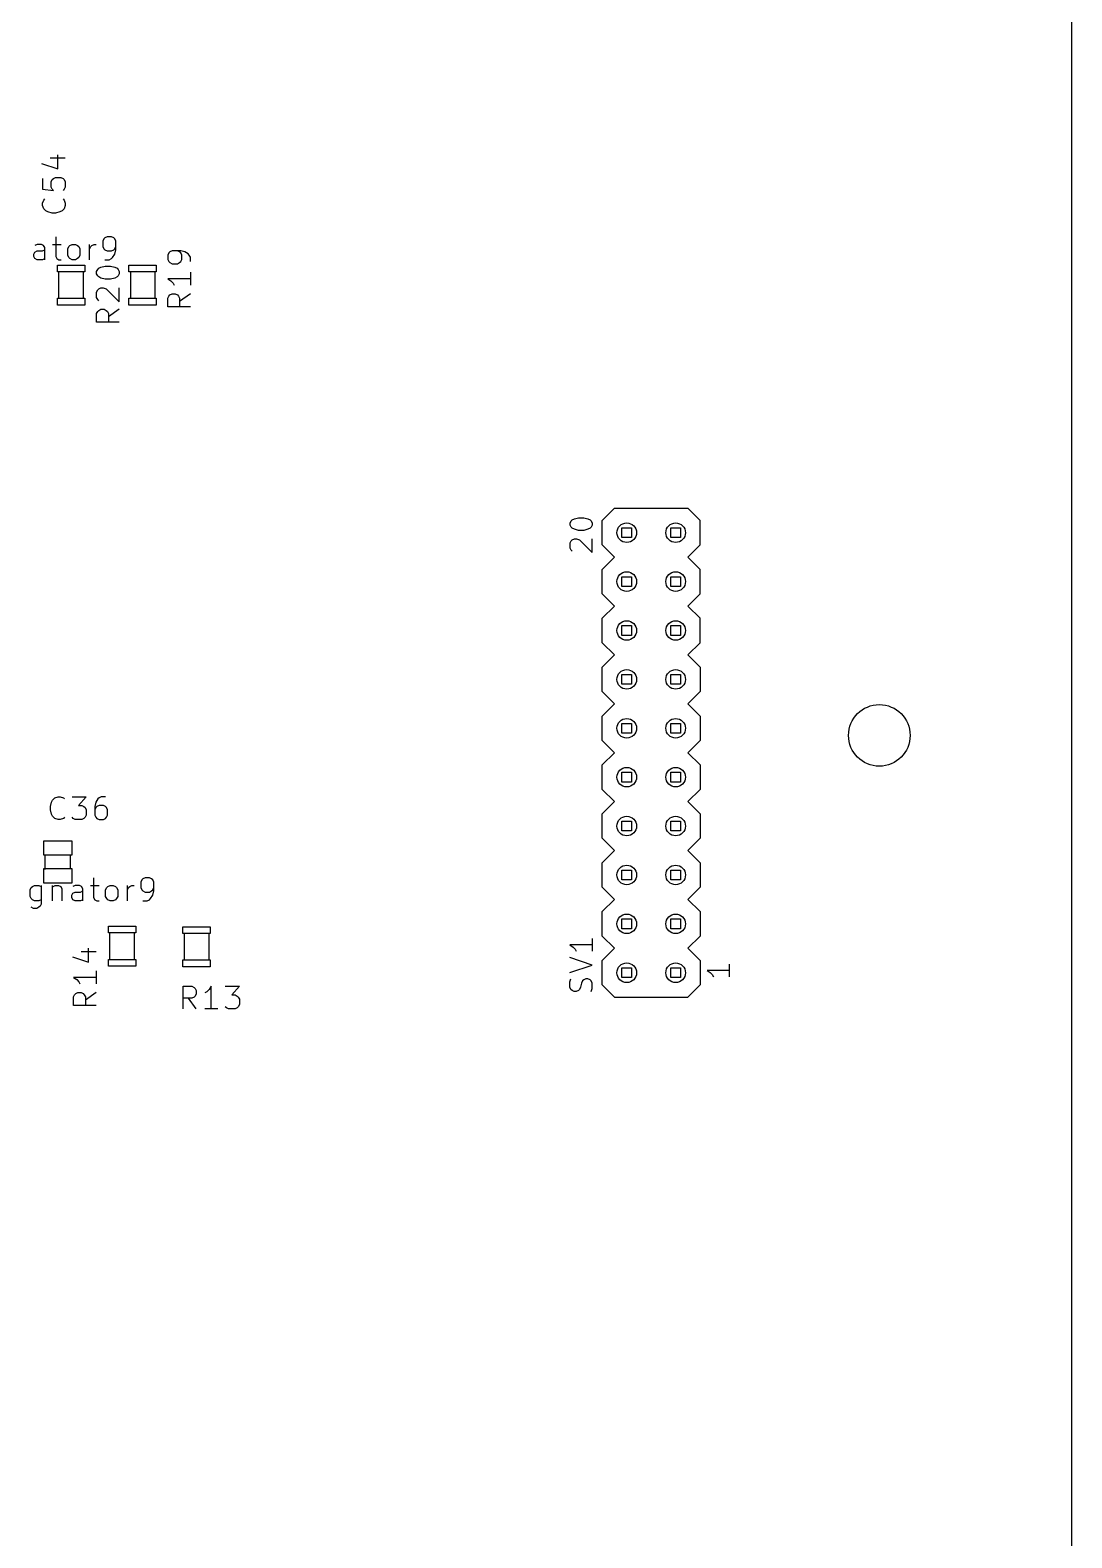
# Model space of a CAD drawing. Header units: millimetres. Extents: x 0 to 280, y -704 to 300.
# Drawn here: x 225.9 to 280, y 78.3 to 156.6 of the extents above; entities that cross this region are included whole.
import ezdxf

# ---------------------------------------------------------------- set-up
doc = ezdxf.new("R2010")
doc.units = ezdxf.units.MM
for name, color, linetype, true_color in [('Edge.Cuts', 254, 'CONTINUOUS', 0xd0d2cd), ('F.Fab', 9, 'CONTINUOUS', 0xafafaf), ('F.Silkscreen', 41, 'CONTINUOUS', 0xf2eda1)]:
    doc.layers.add(name, color=color, linetype=linetype, true_color=true_color)

msp = doc.modelspace()

# ---------------------------------------------------------------- linework, layer by layer
at = {"layer": 'Edge.Cuts', "linetype": 'CONTINUOUS'}
msp.add_line((280, 0), (280, 300), dxfattribs=at)
at = {"layer": 'Edge.Cuts'}
for centre, radius in [((256.88, 130.53), 0.508), ((259.42, 130.53), 0.508), ((256.88, 127.99), 0.508), ((259.42, 127.99), 0.508), ((256.88, 125.45), 0.508), ((259.42, 125.45), 0.508), ((256.88, 122.91), 0.508), ((259.42, 122.91), 0.508), ((270, 120), 1.599999), ((256.88, 120.37), 0.508), ((259.42, 120.37), 0.508), ((256.88, 117.83), 0.508), ((259.42, 117.83), 0.508), ((256.88, 115.29), 0.508), ((259.42, 115.29), 0.508), ((256.88, 112.75), 0.508), ((259.42, 112.75), 0.508), ((256.88, 110.21), 0.508), ((259.42, 110.21), 0.508), ((256.88, 107.67), 0.508), ((259.42, 107.67), 0.508)]:
    msp.add_circle(centre, radius, dxfattribs=at)
at = {"layer": 'F.Fab', "linetype": 'CONTINUOUS'}
for p, q in [((227.3088, 144.0758), (227.3088, 144.4314)), ((227.3088, 144.4314), (228.7312, 144.4314)), ((228.7312, 144.4314), (228.7312, 144.0758)), ((231.0188, 144.0758), (231.0188, 144.4314)), ((231.0188, 144.4314), (232.4412, 144.4314)), ((232.4412, 144.4314), (232.4412, 144.0758)), ((228.7312, 144.0758), (227.3088, 144.0758)), ((227.385, 142.6788), (227.385, 144.1012)), ((228.655, 142.6788), (228.655, 144.1012)), ((232.4412, 144.0758), (231.0188, 144.0758)), ((231.095, 144.1012), (231.095, 142.6788)), ((232.365, 144.1012), (232.365, 142.6788)), ((227.3088, 142.3486), (227.3088, 142.7042)), ((227.3088, 142.7042), (228.7312, 142.7042)), ((228.7312, 142.7042), (228.7312, 142.3486)), ((231.0188, 142.3486), (231.0188, 142.7042)), ((231.0188, 142.7042), (232.4412, 142.7042)), ((232.4412, 142.7042), (232.4412, 142.3486)), ((228.7312, 142.3486), (227.3088, 142.3486)), ((232.4412, 142.3486), (231.0188, 142.3486)), ((256.626, 130.276), (256.626, 130.784)), ((256.626, 130.784), (257.134, 130.784)), ((257.134, 130.276), (256.626, 130.276)), ((257.134, 130.784), (257.134, 130.276)), ((259.166, 130.276), (259.166, 130.784)), ((259.166, 130.784), (259.674, 130.784)), ((259.674, 130.276), (259.166, 130.276)), ((259.674, 130.784), (259.674, 130.276)), ((256.626, 127.736), (256.626, 128.244)), ((256.626, 128.244), (257.134, 128.244)), ((257.134, 127.736), (256.626, 127.736)), ((257.134, 128.244), (257.134, 127.736)), ((259.166, 127.736), (259.166, 128.244)), ((259.166, 128.244), (259.674, 128.244)), ((259.674, 127.736), (259.166, 127.736)), ((259.674, 128.244), (259.674, 127.736)), ((256.626, 125.196), (256.626, 125.704)), ((256.626, 125.704), (257.134, 125.704)), ((257.134, 125.704), (257.134, 125.196)), ((259.166, 125.196), (259.166, 125.704)), ((259.166, 125.704), (259.674, 125.704)), ((259.674, 125.704), (259.674, 125.196)), ((257.134, 125.196), (256.626, 125.196)), ((259.674, 125.196), (259.166, 125.196)), ((256.626, 122.656), (256.626, 123.164)), ((256.626, 123.164), (257.134, 123.164)), ((257.134, 123.164), (257.134, 122.656)), ((259.166, 122.656), (259.166, 123.164)), ((259.166, 123.164), (259.674, 123.164)), ((259.674, 123.164), (259.674, 122.656)), ((257.134, 122.656), (256.626, 122.656)), ((259.674, 122.656), (259.166, 122.656)), ((256.626, 120.116), (256.626, 120.624)), ((256.626, 120.624), (257.134, 120.624)), ((257.134, 120.624), (257.134, 120.116)), ((259.166, 120.116), (259.166, 120.624)), ((259.166, 120.624), (259.674, 120.624)), ((259.674, 120.624), (259.674, 120.116)), ((257.134, 120.116), (256.626, 120.116)), ((259.674, 120.116), (259.166, 120.116)), ((256.626, 117.576), (256.626, 118.084)), ((256.626, 118.084), (257.134, 118.084)), ((257.134, 117.576), (256.626, 117.576)), ((257.134, 118.084), (257.134, 117.576)), ((259.166, 117.576), (259.166, 118.084)), ((259.166, 118.084), (259.674, 118.084)), ((259.674, 117.576), (259.166, 117.576)), ((259.674, 118.084), (259.674, 117.576)), ((256.626, 115.036), (256.626, 115.544)), ((256.626, 115.544), (257.134, 115.544)), ((257.134, 115.544), (257.134, 115.036)), ((259.166, 115.036), (259.166, 115.544)), ((259.166, 115.544), (259.674, 115.544)), ((259.674, 115.544), (259.674, 115.036)), ((226.6038, 113.7756), (226.6038, 114.5257)), ((226.6038, 114.5257), (228.0539, 114.5257)), ((228.0539, 114.5257), (228.0539, 113.7756)), ((257.134, 115.036), (256.626, 115.036)), ((259.674, 115.036), (259.166, 115.036)), ((228.0539, 113.7756), (226.6038, 113.7756)), ((226.67, 113.039), (226.67, 113.801)), ((227.99, 113.064), (227.99, 113.801)), ((226.6038, 112.3278), (226.6038, 113.0779)), ((226.6038, 113.0779), (228.0539, 113.0779)), ((228.0539, 113.0779), (228.0539, 112.3278)), ((256.626, 112.496), (256.626, 113.004)), ((256.626, 113.004), (257.134, 113.004)), ((257.134, 113.004), (257.134, 112.496)), ((259.166, 112.496), (259.166, 113.004)), ((259.166, 113.004), (259.674, 113.004)), ((259.674, 113.004), (259.674, 112.496)), ((228.0539, 112.3278), (226.6038, 112.3278)), ((257.134, 112.496), (256.626, 112.496)), ((259.674, 112.496), (259.166, 112.496)), ((256.626, 109.956), (256.626, 110.464)), ((256.626, 110.464), (257.134, 110.464)), ((257.134, 110.464), (257.134, 109.956)), ((259.166, 109.956), (259.166, 110.464)), ((259.166, 110.464), (259.674, 110.464)), ((259.674, 110.464), (259.674, 109.956)), ((229.9588, 109.7358), (229.9588, 110.0914)), ((229.9588, 110.0914), (231.3812, 110.0914)), ((231.3812, 109.7358), (229.9588, 109.7358)), ((230.035, 108.3388), (230.035, 109.7612)), ((231.305, 108.3388), (231.305, 109.7612)), ((231.3812, 110.0914), (231.3812, 109.7358)), ((233.8188, 109.7058), (233.8188, 110.0614)), ((233.8188, 110.0614), (235.2412, 110.0614)), ((235.2412, 109.7058), (233.8188, 109.7058)), ((233.895, 109.7312), (233.895, 108.3088)), ((235.165, 109.7312), (235.165, 108.3088)), ((235.2412, 110.0614), (235.2412, 109.7058)), ((257.134, 109.956), (256.626, 109.956)), ((259.674, 109.956), (259.166, 109.956)), ((229.9588, 108.0086), (229.9588, 108.3642)), ((229.9588, 108.3642), (231.3812, 108.3642)), ((231.3812, 108.3642), (231.3812, 108.0086)), ((233.8188, 107.9786), (233.8188, 108.3342)), ((233.8188, 108.3342), (235.2412, 108.3342)), ((235.2412, 108.3342), (235.2412, 107.9786)), ((231.3812, 108.0086), (229.9588, 108.0086)), ((235.2412, 107.9786), (233.8188, 107.9786)), ((256.626, 107.416), (256.626, 107.924)), ((256.626, 107.924), (257.134, 107.924)), ((257.134, 107.416), (256.626, 107.416)), ((257.134, 107.924), (257.134, 107.416)), ((259.166, 107.416), (259.166, 107.924)), ((259.166, 107.924), (259.674, 107.924)), ((259.674, 107.416), (259.166, 107.416)), ((259.674, 107.924), (259.674, 107.416))]:
    msp.add_line(p, q, dxfattribs=at)
at = {"layer": 'F.Fab'}
for centre, radius in [((256.88, 130.53), 0.508), ((259.42, 130.53), 0.508), ((256.88, 127.99), 0.508), ((259.42, 127.99), 0.508), ((256.88, 125.45), 0.508), ((259.42, 125.45), 0.508), ((256.88, 122.91), 0.508), ((259.42, 122.91), 0.508), ((270, 120), 1.599999), ((256.88, 120.37), 0.508), ((259.42, 120.37), 0.508), ((256.88, 117.83), 0.508), ((259.42, 117.83), 0.508), ((256.88, 115.29), 0.508), ((259.42, 115.29), 0.508), ((256.88, 112.75), 0.508), ((259.42, 112.75), 0.508), ((256.88, 110.21), 0.508), ((259.42, 110.21), 0.508), ((256.88, 107.67), 0.508), ((259.42, 107.67), 0.508)]:
    msp.add_circle(centre, radius, dxfattribs=at)
at = {"layer": 'F.Silkscreen', "linetype": 'CONTINUOUS'}
for p, q in [((226.478602, 149.712751), (227.318979, 149.432625)), ((226.926803, 149.992877), (227.711155, 149.992877)), ((227.318979, 149.432625), (227.318979, 150.160952)), ((226.534627, 148.928399), (226.534627, 148.368147)), ((226.982828, 148.760323), (227.038853, 148.872374)), ((227.038853, 148.872374), (227.094878, 148.928399)), ((227.094878, 148.928399), (227.206928, 148.984424)), ((227.206928, 148.984424), (227.487054, 148.984424)), ((227.487054, 148.984424), (227.599104, 148.928399)), ((227.599104, 148.928399), (227.65513, 148.872374)), ((227.65513, 148.872374), (227.711155, 148.760323)), ((226.534627, 148.368147), (227.094878, 148.312122)), ((226.982828, 148.480198), (226.982828, 148.760323)), ((227.038853, 148.368147), (226.982828, 148.480198)), ((227.094878, 148.312122), (227.038853, 148.368147)), ((227.65513, 148.368147), (227.599104, 148.312122)), ((227.711155, 148.480198), (227.65513, 148.368147)), ((227.711155, 148.760323), (227.711155, 148.480198)), ((226.534627, 147.63982), (226.590652, 147.807896)), ((226.534627, 147.52777), (226.534627, 147.63982)), ((226.590652, 147.359695), (226.534627, 147.52777)), ((226.590652, 147.807896), (226.646677, 147.863921)), ((226.702702, 147.247644), (226.590652, 147.359695)), ((226.814752, 147.191619), (226.702702, 147.247644)), ((227.543079, 147.247644), (227.431029, 147.191619)), ((227.65513, 147.359695), (227.543079, 147.247644)), ((227.599104, 147.863921), (227.65513, 147.807896)), ((227.65513, 147.807896), (227.711155, 147.63982)), ((227.711155, 147.52777), (227.65513, 147.359695)), ((227.711155, 147.63982), (227.711155, 147.52777)), ((227.038853, 147.135594), (226.814752, 147.191619)), ((227.206928, 147.135594), (227.038853, 147.135594)), ((227.431029, 147.191619), (227.206928, 147.135594)), ((227.215427, 145.903661), (227.215427, 144.880404)), ((229.716722, 145.789966), (229.659874, 145.67627)), ((229.659874, 145.67627), (229.659874, 145.392032)), ((229.773569, 145.846813), (229.716722, 145.789966)), ((229.887264, 145.903661), (229.773569, 145.846813)), ((230.114655, 145.903661), (229.887264, 145.903661)), ((230.22835, 145.846813), (230.114655, 145.903661)), ((230.285198, 145.789966), (230.22835, 145.846813)), ((230.342045, 145.67627), (230.285198, 145.789966)), ((230.342045, 145.221489), (230.342045, 145.67627)), ((226.078474, 144.994099), (226.135322, 145.107794)), ((226.078474, 144.880404), (226.078474, 144.994099)), ((226.249017, 145.505728), (226.135322, 145.44888)), ((226.135322, 145.107794), (226.249017, 145.164642)), ((226.476407, 145.505728), (226.249017, 145.505728)), ((226.249017, 145.164642), (226.533255, 145.164642)), ((226.590103, 145.44888), (226.476407, 145.505728)), ((226.533255, 145.164642), (226.64695, 145.221489)), ((226.64695, 145.335185), (226.590103, 145.44888)), ((226.64695, 144.709861), (226.64695, 145.335185)), ((227.044884, 145.505728), (227.499665, 145.505728)), ((227.84075, 145.278337), (227.897598, 145.392032)), ((227.84075, 144.937251), (227.84075, 145.278337)), ((227.897598, 144.823556), (227.84075, 144.937251)), ((227.897598, 145.392032), (227.954445, 145.44888)), ((227.954445, 145.44888), (228.06814, 145.505728)), ((228.06814, 145.505728), (228.238683, 145.505728)), ((228.238683, 145.505728), (228.352379, 145.44888)), ((228.352379, 145.44888), (228.409226, 145.392032)), ((228.409226, 145.392032), (228.466074, 145.278337)), ((228.466074, 144.937251), (228.409226, 144.823556)), ((228.466074, 145.278337), (228.466074, 144.937251)), ((228.977703, 144.709861), (228.977703, 145.505728)), ((228.977703, 145.278337), (229.03455, 145.392032)), ((229.03455, 145.392032), (229.091398, 145.44888)), ((229.091398, 145.44888), (229.205093, 145.505728)), ((229.205093, 145.505728), (229.318788, 145.505728)), ((229.659874, 145.392032), (229.716722, 145.278337)), ((229.716722, 145.278337), (229.773569, 145.221489)), ((229.773569, 145.221489), (229.887264, 145.164642)), ((229.887264, 145.164642), (230.114655, 145.164642)), ((230.114655, 145.164642), (230.22835, 145.221489)), ((230.171503, 144.823556), (230.285198, 144.994099)), ((230.22835, 145.221489), (230.285198, 145.278337)), ((230.285198, 145.278337), (230.342045, 145.392032)), ((230.285198, 144.994099), (230.342045, 145.221489)), ((233.090652, 145.062877), (233.034627, 144.950826)), ((233.034627, 144.950826), (233.034627, 144.726726)), ((233.146677, 145.118902), (233.090652, 145.062877)), ((233.258727, 145.174927), (233.146677, 145.118902)), ((233.706928, 145.174927), (233.258727, 145.174927)), ((233.650903, 145.118902), (233.538853, 145.174927)), ((233.706928, 145.062877), (233.650903, 145.118902)), ((233.931029, 145.118902), (233.706928, 145.174927)), ((233.762954, 144.950826), (233.706928, 145.062877)), ((233.762954, 144.726726), (233.762954, 144.950826)), ((234.099104, 145.006851), (233.931029, 145.118902)), ((234.15513, 144.950826), (234.099104, 145.006851)), ((234.211155, 144.838776), (234.15513, 144.950826)), ((226.135322, 144.766709), (226.078474, 144.880404)), ((226.249017, 144.709861), (226.135322, 144.766709)), ((226.533255, 144.709861), (226.249017, 144.709861)), ((226.64695, 144.766709), (226.533255, 144.709861)), ((227.215427, 144.880404), (227.272274, 144.766709)), ((227.272274, 144.766709), (227.385969, 144.709861)), ((227.385969, 144.709861), (227.499665, 144.709861)), ((227.954445, 144.766709), (227.897598, 144.823556)), ((228.06814, 144.709861), (227.954445, 144.766709)), ((228.238683, 144.709861), (228.06814, 144.709861)), ((228.352379, 144.766709), (228.238683, 144.709861)), ((228.409226, 144.823556), (228.352379, 144.766709)), ((229.341164, 144.094279), (229.397189, 144.206329)), ((229.397189, 144.206329), (229.453214, 144.262355)), ((229.453214, 144.262355), (229.565264, 144.31838)), ((229.565264, 144.31838), (229.789365, 144.374405)), ((229.773569, 144.709861), (230.00096, 144.709861)), ((229.789365, 144.374405), (230.069491, 144.374405)), ((230.00096, 144.709861), (230.114655, 144.766709)), ((230.069491, 144.374405), (230.293591, 144.31838)), ((230.114655, 144.766709), (230.171503, 144.823556)), ((230.293591, 144.31838), (230.405641, 144.262355)), ((230.405641, 144.262355), (230.461667, 144.206329)), ((230.461667, 144.206329), (230.517692, 144.094279)), ((233.034627, 144.726726), (233.090652, 144.614675)), ((233.090652, 144.614675), (233.146677, 144.55865)), ((233.146677, 144.55865), (233.258727, 144.502625)), ((233.258727, 144.502625), (233.538853, 144.502625)), ((233.538853, 144.502625), (233.650903, 144.55865)), ((233.650903, 144.55865), (233.706928, 144.614675)), ((233.706928, 144.614675), (233.762954, 144.726726)), ((234.211155, 144.614675), (234.211155, 144.838776)), ((229.341164, 143.982229), (229.341164, 144.094279)), ((229.397189, 143.870179), (229.341164, 143.982229)), ((229.453214, 143.814153), (229.397189, 143.870179)), ((229.565264, 143.758128), (229.453214, 143.814153)), ((229.789365, 143.702103), (229.565264, 143.758128)), ((230.069491, 143.702103), (229.789365, 143.702103)), ((230.293591, 143.758128), (230.069491, 143.702103)), ((230.405641, 143.814153), (230.293591, 143.758128)), ((230.461667, 143.870179), (230.405641, 143.814153)), ((230.517692, 143.982229), (230.461667, 143.870179)), ((230.517692, 144.094279), (230.517692, 143.982229)), ((234.211155, 143.718273), (233.034627, 143.718273)), ((233.034627, 143.718273), (233.202702, 143.606223)), ((233.202702, 143.606223), (233.314752, 143.494172)), ((233.314752, 143.494172), (233.370778, 143.382122)), ((234.211155, 144.054424), (234.211155, 143.382122)), ((229.341164, 143.029801), (229.397189, 143.141852)), ((229.341164, 142.749676), (229.341164, 143.029801)), ((229.397189, 142.637625), (229.341164, 142.749676)), ((229.397189, 143.141852), (229.453214, 143.197877)), ((229.453214, 142.5816), (229.397189, 142.637625)), ((229.453214, 143.197877), (229.565264, 143.253902)), ((229.565264, 143.253902), (229.677315, 143.253902)), ((229.677315, 143.253902), (229.84539, 143.197877)), ((229.84539, 143.197877), (230.517692, 142.525575)), ((230.517692, 142.525575), (230.517692, 143.253902)), ((233.034627, 142.70982), (233.090652, 142.821871)), ((233.034627, 142.261619), (233.034627, 142.70982)), ((233.090652, 142.821871), (233.146677, 142.877896)), ((233.146677, 142.877896), (233.258727, 142.933921)), ((233.258727, 142.933921), (233.426803, 142.933921)), ((233.426803, 142.933921), (233.538853, 142.877896)), ((233.538853, 142.877896), (233.594878, 142.821871)), ((233.594878, 142.821871), (233.650903, 142.70982)), ((234.211155, 142.933921), (233.650903, 142.541745)), ((233.650903, 142.70982), (233.650903, 142.261619)), ((229.341164, 141.909298), (229.397189, 142.021349)), ((229.341164, 141.461097), (229.341164, 141.909298)), ((229.397189, 142.021349), (229.453214, 142.077374)), ((229.453214, 142.077374), (229.565264, 142.133399)), ((229.565264, 142.133399), (229.73334, 142.133399)), ((229.73334, 142.133399), (229.84539, 142.077374)), ((229.84539, 142.077374), (229.901415, 142.021349)), ((229.901415, 142.021349), (229.95744, 141.909298)), ((230.517692, 142.133399), (229.95744, 141.741223)), ((229.95744, 141.909298), (229.95744, 141.461097)), ((234.211155, 142.261619), (233.034627, 142.261619)), ((230.517692, 141.461097), (229.341164, 141.461097)), ((255.61, 131.165), (256.245, 131.8)), ((256.245, 131.8), (260.055, 131.8)), ((260.055, 131.8), (260.69, 131.165)), ((253.939514, 131.030837), (253.993943, 131.139694)), ((253.939514, 130.92198), (253.939514, 131.030837)), ((253.993943, 130.813123), (253.939514, 130.92198)), ((253.993943, 131.139694), (254.048371, 131.194123)), ((254.048371, 130.758694), (253.993943, 130.813123)), ((254.048371, 131.194123), (254.157228, 131.248551)), ((254.157228, 131.248551), (254.374943, 131.30298)), ((254.374943, 131.30298), (254.647086, 131.30298)), ((254.647086, 131.30298), (254.8648, 131.248551)), ((254.8648, 131.248551), (254.973657, 131.194123)), ((254.973657, 131.194123), (255.028086, 131.139694)), ((255.028086, 130.813123), (254.973657, 130.758694)), ((255.028086, 131.139694), (255.082514, 131.030837)), ((255.082514, 130.92198), (255.028086, 130.813123)), ((255.082514, 131.030837), (255.082514, 130.92198)), ((255.61, 129.895), (255.61, 131.165)), ((260.69, 129.895), (260.69, 131.165)), ((253.939514, 129.996694), (253.993943, 130.105552)), ((253.993943, 130.105552), (254.048371, 130.15998)), ((254.157228, 130.704265), (254.048371, 130.758694)), ((254.048371, 130.15998), (254.157228, 130.214409)), ((254.374943, 130.649837), (254.157228, 130.704265)), ((254.157228, 130.214409), (254.266086, 130.214409)), ((254.266086, 130.214409), (254.429371, 130.15998)), ((254.647086, 130.649837), (254.374943, 130.649837)), ((254.429371, 130.15998), (255.082514, 129.506837)), ((254.8648, 130.704265), (254.647086, 130.649837)), ((254.973657, 130.758694), (254.8648, 130.704265)), ((255.082514, 129.506837), (255.082514, 130.214409)), ((253.939514, 129.724552), (253.939514, 129.996694)), ((253.993943, 129.615694), (253.939514, 129.724552)), ((254.048371, 129.561266), (253.993943, 129.615694)), ((256.245, 129.26), (255.61, 129.895)), ((256.245, 129.26), (255.61, 128.625)), ((260.055, 129.26), (260.69, 129.895)), ((260.055, 129.26), (260.69, 128.625)), ((255.61, 127.355), (255.61, 128.625)), ((260.69, 127.355), (260.69, 128.625)), ((256.245, 126.72), (255.61, 127.355)), ((260.055, 126.72), (260.69, 127.355)), ((256.245, 126.72), (255.61, 126.085)), ((260.055, 126.72), (260.69, 126.085)), ((255.61, 124.815), (255.61, 126.085)), ((260.69, 124.815), (260.69, 126.085)), ((256.245, 124.18), (255.61, 124.815)), ((260.69, 124.815), (260.055, 124.18)), ((255.61, 123.545), (256.245, 124.18)), ((260.055, 124.18), (260.69, 123.545)), ((255.61, 122.275), (255.61, 123.545)), ((260.69, 123.545), (260.69, 122.275)), ((255.61, 122.275), (256.245, 121.64)), ((260.055, 121.64), (260.69, 122.275)), ((255.61, 121.005), (256.245, 121.64)), ((260.055, 121.64), (260.69, 121.005)), ((255.61, 119.735), (255.61, 121.005)), ((260.69, 121.005), (260.69, 119.735)), ((256.245, 119.1), (255.61, 119.735)), ((255.61, 118.465), (256.245, 119.1)), ((260.69, 119.735), (260.055, 119.1)), ((260.055, 119.1), (260.69, 118.465)), ((255.61, 117.195), (255.61, 118.465)), ((260.69, 118.465), (260.69, 117.195)), ((227.057122, 116.64076), (227.169173, 116.75281)), ((227.169173, 116.75281), (227.337248, 116.808835)), ((227.337248, 116.808835), (227.449298, 116.808835)), ((227.449298, 116.808835), (227.617374, 116.75281)), ((227.617374, 116.75281), (227.673399, 116.696785)), ((228.065575, 116.808835), (228.793902, 116.808835)), ((228.793902, 116.808835), (228.401726, 116.360634)), ((229.410179, 116.696785), (229.298128, 116.52871)), ((229.466204, 116.75281), (229.410179, 116.696785)), ((229.578254, 116.808835), (229.466204, 116.75281)), ((229.802355, 116.808835), (229.578254, 116.808835)), ((256.245, 116.56), (255.61, 117.195)), ((260.69, 117.195), (260.055, 116.56)), ((226.945072, 116.304609), (227.001097, 116.52871)), ((226.945072, 116.136534), (226.945072, 116.304609)), ((227.001097, 115.912433), (226.945072, 116.136534)), ((227.001097, 116.52871), (227.057122, 116.64076)), ((227.057122, 115.800383), (227.001097, 115.912433)), ((228.401726, 116.360634), (228.569801, 116.360634)), ((228.569801, 116.360634), (228.681852, 116.304609)), ((228.681852, 116.304609), (228.737877, 116.248584)), ((228.737877, 116.248584), (228.793902, 116.136534)), ((228.793902, 116.136534), (228.793902, 115.856408)), ((229.298128, 116.52871), (229.242103, 116.304609)), ((229.242103, 116.304609), (229.242103, 115.856408)), ((229.298128, 116.248584), (229.242103, 116.136534)), ((229.354153, 116.304609), (229.298128, 116.248584)), ((229.466204, 116.360634), (229.354153, 116.304609)), ((229.690304, 116.360634), (229.466204, 116.360634)), ((229.802355, 116.304609), (229.690304, 116.360634)), ((229.85838, 116.248584), (229.802355, 116.304609)), ((229.914405, 116.136534), (229.85838, 116.248584)), ((229.914405, 115.856408), (229.914405, 116.136534)), ((255.61, 115.925), (256.245, 116.56)), ((255.61, 114.655), (255.61, 115.925)), ((260.055, 116.56), (260.69, 115.925)), ((260.69, 115.925), (260.69, 114.655)), ((227.169173, 115.688333), (227.057122, 115.800383)), ((227.337248, 115.632307), (227.169173, 115.688333)), ((227.449298, 115.632307), (227.337248, 115.632307)), ((227.617374, 115.688333), (227.449298, 115.632307)), ((227.673399, 115.744358), (227.617374, 115.688333)), ((228.1216, 115.688333), (228.065575, 115.744358)), ((228.23365, 115.632307), (228.1216, 115.688333)), ((228.569801, 115.632307), (228.23365, 115.632307)), ((228.681852, 115.688333), (228.569801, 115.632307)), ((228.737877, 115.744358), (228.681852, 115.688333)), ((228.793902, 115.856408), (228.737877, 115.744358)), ((229.242103, 115.856408), (229.298128, 115.744358)), ((229.298128, 115.744358), (229.354153, 115.688333)), ((229.354153, 115.688333), (229.466204, 115.632307)), ((229.466204, 115.632307), (229.690304, 115.632307)), ((229.690304, 115.632307), (229.802355, 115.688333)), ((229.802355, 115.688333), (229.85838, 115.744358)), ((229.85838, 115.744358), (229.914405, 115.856408)), ((255.61, 114.655), (256.245, 114.02)), ((260.055, 114.02), (260.69, 114.655)), ((255.61, 113.385), (256.245, 114.02)), ((260.055, 114.02), (260.69, 113.385)), ((255.61, 112.115), (255.61, 113.385)), ((260.69, 113.385), (260.69, 112.115)), ((225.888264, 111.978337), (225.945112, 112.092032)), ((225.945112, 112.092032), (226.001959, 112.14888)), ((226.001959, 112.14888), (226.115654, 112.205728)), ((226.115654, 112.205728), (226.343045, 112.205728)), ((226.343045, 112.205728), (226.45674, 112.14888)), ((226.45674, 112.205728), (226.45674, 111.239318)), ((227.025217, 112.205728), (227.025217, 111.409861)), ((227.025217, 112.092032), (227.082064, 112.14888)), ((227.082064, 112.14888), (227.195759, 112.205728)), ((227.195759, 112.205728), (227.366302, 112.205728)), ((227.366302, 112.205728), (227.479998, 112.14888)), ((227.479998, 112.14888), (227.536845, 112.035185)), ((227.536845, 112.035185), (227.536845, 111.409861)), ((228.219017, 112.205728), (228.105322, 112.14888)), ((228.446407, 112.205728), (228.219017, 112.205728)), ((228.560103, 112.14888), (228.446407, 112.205728)), ((228.61695, 112.035185), (228.560103, 112.14888)), ((228.61695, 111.409861), (228.61695, 112.035185)), ((229.014884, 112.205728), (229.469665, 112.205728)), ((229.185427, 112.603661), (229.185427, 111.580404)), ((229.81075, 111.978337), (229.867598, 112.092032)), ((229.867598, 112.092032), (229.924445, 112.14888)), ((229.924445, 112.14888), (230.03814, 112.205728)), ((230.03814, 112.205728), (230.208683, 112.205728)), ((230.208683, 112.205728), (230.322379, 112.14888)), ((230.322379, 112.14888), (230.379226, 112.092032)), ((230.379226, 112.092032), (230.436074, 111.978337)), ((230.947703, 111.409861), (230.947703, 112.205728)), ((230.947703, 111.978337), (231.00455, 112.092032)), ((231.00455, 112.092032), (231.061398, 112.14888)), ((231.061398, 112.14888), (231.175093, 112.205728)), ((231.175093, 112.205728), (231.288788, 112.205728)), ((231.686722, 112.489966), (231.629874, 112.37627)), ((231.629874, 112.37627), (231.629874, 112.092032)), ((231.629874, 112.092032), (231.686722, 111.978337)), ((231.743569, 112.546813), (231.686722, 112.489966)), ((231.857264, 112.603661), (231.743569, 112.546813)), ((232.084655, 112.603661), (231.857264, 112.603661)), ((232.19835, 112.546813), (232.084655, 112.603661)), ((232.255198, 112.489966), (232.19835, 112.546813)), ((232.312045, 112.37627), (232.255198, 112.489966)), ((232.255198, 111.978337), (232.312045, 112.092032)), ((232.312045, 111.921489), (232.312045, 112.37627)), ((256.245, 111.48), (255.61, 112.115)), ((260.69, 112.115), (260.055, 111.48)), ((225.888264, 111.637251), (225.888264, 111.978337)), ((225.945112, 111.523556), (225.888264, 111.637251)), ((226.001959, 111.466709), (225.945112, 111.523556)), ((226.115654, 111.409861), (226.001959, 111.466709)), ((226.343045, 111.409861), (226.115654, 111.409861)), ((226.45674, 111.466709), (226.343045, 111.409861)), ((226.45674, 111.239318), (226.399893, 111.125623)), ((228.048474, 111.694099), (228.105322, 111.807794)), ((228.048474, 111.580404), (228.048474, 111.694099)), ((228.105322, 111.466709), (228.048474, 111.580404)), ((228.105322, 111.807794), (228.219017, 111.864642)), ((228.219017, 111.409861), (228.105322, 111.466709)), ((228.219017, 111.864642), (228.503255, 111.864642)), ((228.503255, 111.409861), (228.219017, 111.409861)), ((228.503255, 111.864642), (228.61695, 111.921489)), ((228.61695, 111.466709), (228.503255, 111.409861)), ((229.185427, 111.580404), (229.242274, 111.466709)), ((229.242274, 111.466709), (229.355969, 111.409861)), ((229.355969, 111.409861), (229.469665, 111.409861)), ((229.81075, 111.637251), (229.81075, 111.978337)), ((229.867598, 111.523556), (229.81075, 111.637251)), ((229.924445, 111.466709), (229.867598, 111.523556)), ((230.03814, 111.409861), (229.924445, 111.466709)), ((230.208683, 111.409861), (230.03814, 111.409861)), ((230.322379, 111.466709), (230.208683, 111.409861)), ((230.379226, 111.523556), (230.322379, 111.466709)), ((230.436074, 111.637251), (230.379226, 111.523556)), ((230.436074, 111.978337), (230.436074, 111.637251)), ((231.686722, 111.978337), (231.743569, 111.921489)), ((231.743569, 111.921489), (231.857264, 111.864642)), ((231.743569, 111.409861), (231.97096, 111.409861)), ((231.857264, 111.864642), (232.084655, 111.864642)), ((231.97096, 111.409861), (232.084655, 111.466709)), ((232.084655, 111.864642), (232.19835, 111.921489)), ((232.084655, 111.466709), (232.141503, 111.523556)), ((232.141503, 111.523556), (232.255198, 111.694099)), ((232.19835, 111.921489), (232.255198, 111.978337)), ((232.255198, 111.694099), (232.312045, 111.921489)), ((255.61, 110.845), (256.245, 111.48)), ((260.055, 111.48), (260.69, 110.845)), ((226.058807, 111.011928), (225.945112, 111.068775)), ((226.22935, 111.011928), (226.058807, 111.011928)), ((226.343045, 111.068775), (226.22935, 111.011928)), ((226.399893, 111.125623), (226.343045, 111.068775)), ((255.61, 109.575), (255.61, 110.845)), ((260.69, 110.845), (260.69, 109.575)), ((228.925516, 108.212103), (228.925516, 108.94043)), ((255.08162, 109.116797), (253.92592, 109.116797)), ((253.92592, 109.116797), (254.09102, 109.00673)), ((254.09102, 109.00673), (254.201087, 108.896664)), ((254.201087, 108.896664), (254.25612, 108.786597)), ((255.08162, 109.446997), (255.08162, 108.786597)), ((256.245, 108.94), (255.61, 109.575)), ((255.61, 108.305), (256.245, 108.94)), ((260.69, 109.575), (260.055, 108.94)), ((260.055, 108.94), (260.69, 108.305)), ((228.085139, 108.492229), (228.925516, 108.212103)), ((228.53334, 108.772355), (229.317692, 108.772355)), ((255.08162, 108.071164), (253.92592, 108.456397)), ((255.61, 107.035), (255.61, 108.305)), ((260.69, 108.305), (260.69, 107.035)), ((262.194514, 108.116409), (262.194514, 107.463266)), ((229.317692, 107.427751), (228.141164, 107.427751)), ((228.141164, 107.427751), (228.309239, 107.315701)), ((228.309239, 107.315701), (228.421289, 107.20365)), ((229.317692, 107.763902), (229.317692, 107.0916)), ((253.92592, 107.68593), (255.08162, 108.071164)), ((253.92592, 107.19063), (253.980953, 107.35573)), ((254.641353, 107.300697), (254.58632, 107.245663)), ((254.75142, 107.35573), (254.641353, 107.300697)), ((254.861487, 107.35573), (254.75142, 107.35573)), ((254.971553, 107.300697), (254.861487, 107.35573)), ((255.026587, 107.245663), (254.971553, 107.300697)), ((262.194514, 107.789837), (261.051514, 107.789837)), ((261.051514, 107.789837), (261.2148, 107.68098)), ((261.2148, 107.68098), (261.323657, 107.572123)), ((261.323657, 107.572123), (261.378086, 107.463266)), ((228.141164, 106.419298), (228.197189, 106.531349)), ((228.197189, 106.531349), (228.253214, 106.587374)), ((228.253214, 106.587374), (228.365264, 106.643399)), ((228.365264, 106.643399), (228.53334, 106.643399)), ((228.421289, 107.20365), (228.477315, 107.0916)), ((228.53334, 106.643399), (228.64539, 106.587374)), ((228.64539, 106.587374), (228.701415, 106.531349)), ((228.701415, 106.531349), (228.75744, 106.419298)), ((229.317692, 106.643399), (228.75744, 106.251223)), ((233.841619, 105.788844), (233.841619, 106.965372)), ((233.841619, 106.965372), (234.28982, 106.965372)), ((234.28982, 106.965372), (234.401871, 106.909347)), ((234.401871, 106.909347), (234.457896, 106.853322)), ((234.457896, 106.853322), (234.513921, 106.741272)), ((234.513921, 106.573196), (234.457896, 106.461146)), ((234.513921, 106.741272), (234.513921, 106.573196)), ((235.074172, 106.685247), (234.962122, 106.629222)), ((235.186223, 106.797297), (235.074172, 106.685247)), ((235.298273, 106.965372), (235.186223, 106.797297)), ((235.298273, 105.788844), (235.298273, 106.965372)), ((236.0266, 106.965372), (236.754927, 106.965372)), ((236.754927, 106.965372), (236.362751, 106.517171)), ((236.362751, 106.517171), (236.530826, 106.517171)), ((236.530826, 106.517171), (236.642877, 106.461146)), ((253.92592, 106.915463), (253.92592, 107.19063)), ((253.980953, 106.805397), (253.92592, 106.915463)), ((254.035987, 106.750363), (253.980953, 106.805397)), ((254.146053, 106.69533), (254.035987, 106.750363)), ((254.25612, 106.69533), (254.146053, 106.69533)), ((254.366187, 106.750363), (254.25612, 106.69533)), ((254.42122, 106.805397), (254.366187, 106.750363)), ((254.476253, 106.915463), (254.42122, 106.805397)), ((254.531287, 107.135597), (254.476253, 106.915463)), ((254.58632, 107.245663), (254.531287, 107.135597)), ((255.08162, 107.135597), (255.026587, 107.245663)), ((255.026587, 106.69533), (255.08162, 106.86043)), ((255.08162, 106.86043), (255.08162, 107.135597)), ((255.61, 107.035), (256.245, 106.4)), ((260.055, 106.4), (260.69, 107.035)), ((228.141164, 105.971097), (228.141164, 106.419298)), ((229.317692, 105.971097), (228.141164, 105.971097)), ((228.75744, 106.419298), (228.75744, 105.971097)), ((234.28982, 106.349096), (233.841619, 106.349096)), ((234.513921, 105.788844), (234.121745, 106.349096)), ((234.401871, 106.405121), (234.28982, 106.349096)), ((234.457896, 106.461146), (234.401871, 106.405121)), ((235.634424, 105.788844), (234.962122, 105.788844)), ((236.082625, 105.84487), (236.0266, 105.900895)), ((236.194675, 105.788844), (236.082625, 105.84487)), ((236.530826, 105.788844), (236.194675, 105.788844)), ((236.642877, 105.84487), (236.530826, 105.788844)), ((236.642877, 106.461146), (236.698902, 106.405121)), ((236.698902, 105.900895), (236.642877, 105.84487)), ((236.698902, 106.405121), (236.754927, 106.293071)), ((236.754927, 106.012945), (236.698902, 105.900895)), ((236.754927, 106.293071), (236.754927, 106.012945)), ((256.245, 106.4), (260.055, 106.4))]:
    msp.add_line(p, q, dxfattribs=at)
at = {"layer": 'F.Silkscreen'}
for centre, radius in [((256.88, 130.53), 0.508), ((259.42, 130.53), 0.508), ((256.88, 127.99), 0.508), ((259.42, 127.99), 0.508), ((256.88, 125.45), 0.508), ((259.42, 125.45), 0.508), ((256.88, 122.91), 0.508), ((259.42, 122.91), 0.508), ((270, 120), 1.599999), ((256.88, 120.37), 0.508), ((259.42, 120.37), 0.508), ((256.88, 117.83), 0.508), ((259.42, 117.83), 0.508), ((256.88, 115.29), 0.508), ((259.42, 115.29), 0.508), ((256.88, 112.75), 0.508), ((259.42, 112.75), 0.508), ((256.88, 110.21), 0.508), ((259.42, 110.21), 0.508), ((256.88, 107.67), 0.508), ((259.42, 107.67), 0.508)]:
    msp.add_circle(centre, radius, dxfattribs=at)

doc.saveas('drawing.dxf')
